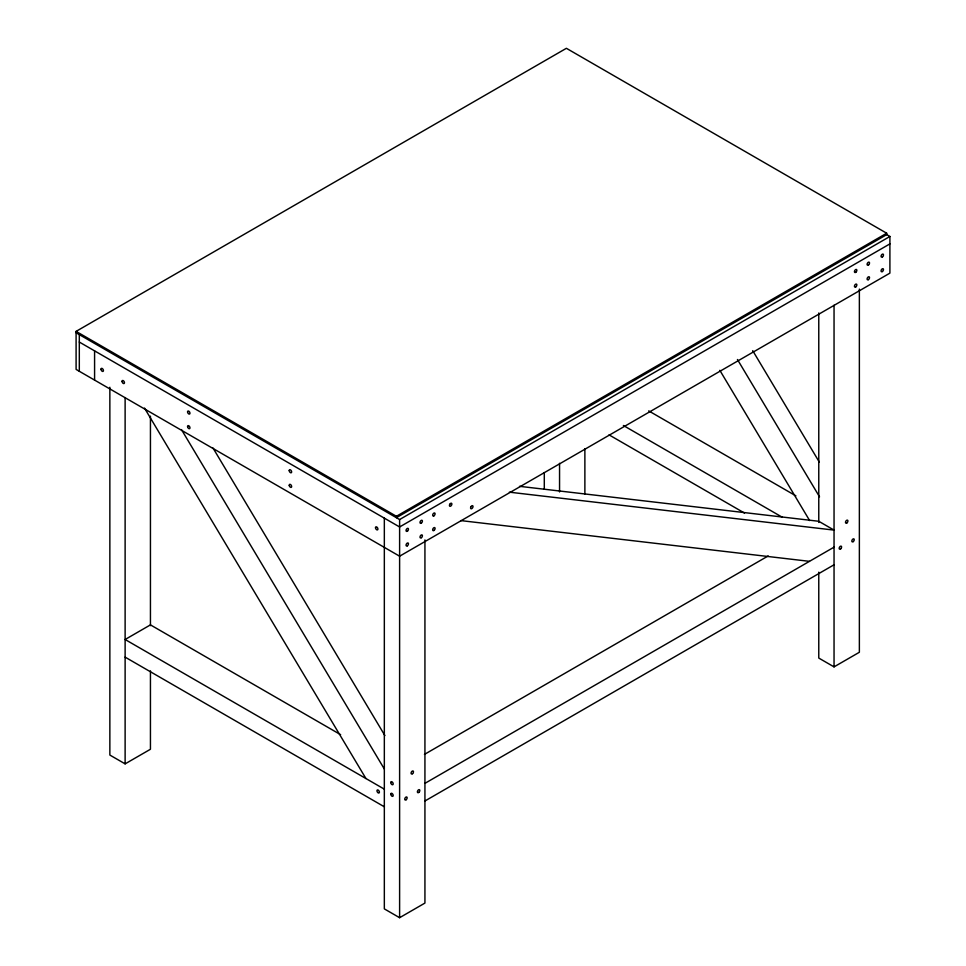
<?xml version="1.0" encoding="UTF-8"?>
<svg xmlns="http://www.w3.org/2000/svg" width="966" height="966" viewBox="0 0 966 966"><rect width="100%" height="100%" fill="white"/><g stroke="black" fill="none" stroke-linecap="round" stroke-linejoin="round"><path stroke-width="1.45" d="M886.003 234.219L889.903 236.477L889.903 273.137L399.61 556.199L76.097 369.423L76.097 331.374L566.39 48.3L886.691 233.229L886.691 234.617L396.398 517.679L396.398 516.291L886.691 233.229M76.097 332.763L399.61 519.539L889.903 236.477M889.903 243.891L399.61 526.965L79.309 342.049M109.858 387.257L109.858 755.05L125.121 763.865L150.442 749.254L150.442 670.875M424.448 754.398L768.199 555.933M424.931 783.354L834.044 547.154M424.931 800.995L834.044 564.784M384.335 518.15L384.335 908.885L399.61 917.7L424.931 903.077L424.931 539.922M818.77 572.174L818.77 658.063L834.044 666.878L859.366 652.267L859.366 289.1M519.515 486.321L818.77 521.278L834.044 530.105L509.348 492.165M460.842 520.602L809.472 561.343M648.705 410.888L795.899 495.86M623.384 425.499L782.303 517.257M609.051 434.869L744.52 513.079M76.097 331.374L396.398 516.291M340.624 734.679L150.442 624.881L125.121 639.504L384.335 789.162M125.121 657.134L384.335 806.791M752.719 350.67L819.313 462.086M737.444 359.497L819.53 496.814M719.827 370.316L809.653 520.589M212.991 447.983L384.903 735.573M181.463 429.592L384.335 769.008M144.477 408.038L365.945 778.536M834.044 305.232L834.044 666.878M818.77 312.984L818.77 522.449M584.877 448.695L584.877 493.916M559.555 463.306L559.555 491.948M544.293 472.579L544.293 489.158M399.61 519.539L399.61 917.7M150.442 416.129L150.442 625.654M125.121 397.581L125.121 763.865M94.583 350.863L94.583 380.097M79.309 334.622L79.309 371.282M449.758 504.337L449.576 504.735A1.703 0.99 -60 0 0 449.963 506.293A1.703 0.99 -60 0 0 451.545 505.17L451.726 504.771A1.703 0.99 -60 0 0 451.327 503.214A1.703 0.99 -60 0 0 449.758 504.337M470.937 506.727L470.744 507.126A1.703 0.99 -60 0 0 471.058 508.756A1.703 0.99 -60 0 0 472.64 507.718L472.833 507.319A1.703 0.99 -60 0 0 472.519 505.689A1.703 0.99 -60 0 0 470.937 506.727M379.384 792.241L379.36 791.866A1.703 0.99 60 0 0 377.452 789.947A1.703 0.99 60 0 0 377.609 792.386A1.703 0.99 60 0 0 379.384 792.241M101.007 369.241A1.703 0.99 60 0 0 102.855 371.439A1.703 0.99 60 0 0 102.782 368.976A1.703 0.99 60 0 0 101.007 369.241M122.042 381.365A1.703 0.99 60 0 0 123.877 383.574A1.703 0.99 60 0 0 123.829 381.135A1.703 0.99 60 0 0 122.042 381.365M375.52 527.955A1.703 0.99 60 0 0 377.501 529.863A1.703 0.99 60 0 0 377.09 527.255A1.703 0.99 60 0 0 375.52 527.955M289.22 470.551A1.703 0.99 60 0 0 291.032 472.797A1.703 0.99 60 0 0 291.032 470.382A1.703 0.99 60 0 0 289.22 470.551M289.269 485.524A1.703 0.99 60 0 0 291.273 487.347A1.703 0.99 60 0 0 290.754 484.703A1.703 0.99 60 0 0 289.269 485.524M187.561 412.011A1.703 0.99 60 0 0 189.469 414.076A1.703 0.99 60 0 0 189.239 411.54A1.703 0.99 60 0 0 187.561 412.011M187.585 426.779A1.703 0.99 60 0 0 189.578 428.65A1.703 0.99 60 0 0 189.119 426.03A1.703 0.99 60 0 0 187.585 426.779M433.915 515.856A1.703 0.99 -60 0 0 434.893 513.163A1.703 0.99 -60 0 0 432.804 514.467A1.703 0.99 -60 0 0 433.915 515.856M433.939 530.467A1.703 0.99 -60 0 0 434.881 527.762A1.703 0.99 -60 0 0 432.792 529.102A1.703 0.99 -60 0 0 433.939 530.467M421.442 537.651A1.703 0.99 -60 0 0 422.118 534.983A1.703 0.99 -60 0 0 420.065 536.625A1.703 0.99 -60 0 0 421.442 537.651M421.321 523.125A1.703 0.99 -60 0 0 422.19 520.433A1.703 0.99 -60 0 0 420.113 521.857A1.703 0.99 -60 0 0 421.321 523.125M407.507 531.071A1.703 0.99 -60 0 0 408.135 528.414A1.703 0.99 -60 0 0 406.094 530.117A1.703 0.99 -60 0 0 407.507 531.071M407.326 545.826A1.703 0.99 -60 0 0 408.244 543.134A1.703 0.99 -60 0 0 406.167 544.498A1.703 0.99 -60 0 0 407.326 545.826M882.538 256.811A1.703 0.99 -60 0 0 883.153 254.155A1.703 0.99 -60 0 0 881.113 255.881A1.703 0.99 -60 0 0 882.538 256.811M882.441 271.506A1.703 0.99 -60 0 0 883.214 268.826A1.703 0.99 -60 0 0 881.149 270.359A1.703 0.99 -60 0 0 882.441 271.506M868.398 279.633A1.703 0.99 -60 0 0 869.291 276.928A1.703 0.99 -60 0 0 867.214 278.329A1.703 0.99 -60 0 0 868.398 279.633M855.731 286.938A1.703 0.99 -60 0 0 856.637 284.245A1.703 0.99 -60 0 0 854.56 285.622A1.703 0.99 -60 0 0 855.731 286.938M855.791 272.291A1.703 0.99 -60 0 0 856.613 269.599A1.703 0.99 -60 0 0 854.536 271.072A1.703 0.99 -60 0 0 855.791 272.291M868.591 264.865A1.703 0.99 -60 0 0 869.183 262.209A1.703 0.99 -60 0 0 867.142 263.947A1.703 0.99 -60 0 0 868.591 264.865M390.771 782.508A1.703 0.99 60 0 0 392.582 784.754A1.703 0.99 60 0 0 392.582 782.339A1.703 0.99 60 0 0 390.771 782.508M390.771 794.112A1.703 0.99 60 0 0 392.582 796.358A1.703 0.99 60 0 0 392.582 793.943A1.703 0.99 60 0 0 390.771 794.112M418.906 792.349A1.703 0.99 -60 0 0 419.449 789.705A1.703 0.99 -60 0 0 417.433 791.504A1.703 0.99 -60 0 0 418.906 792.349M406.251 799.655A1.703 0.99 -60 0 0 406.795 797.022A1.703 0.99 -60 0 0 404.778 798.81A1.703 0.99 -60 0 0 406.251 799.655M412.579 773.657A1.703 0.99 -60 0 0 413.122 771.013A1.703 0.99 -60 0 0 411.105 772.812A1.703 0.99 -60 0 0 412.579 773.657M840.686 548.845A1.703 0.99 -60 0 0 841.229 546.201A1.703 0.99 -60 0 0 839.212 547.988A1.703 0.99 -60 0 0 840.686 548.845M853.34 541.54A1.703 0.99 -60 0 0 853.884 538.895A1.703 0.99 -60 0 0 851.867 540.682A1.703 0.99 -60 0 0 853.34 541.54M847.013 522.835A1.703 0.99 -60 0 0 847.556 520.203A1.703 0.99 -60 0 0 845.54 521.99A1.703 0.99 -60 0 0 847.013 522.835"/></g></svg>
